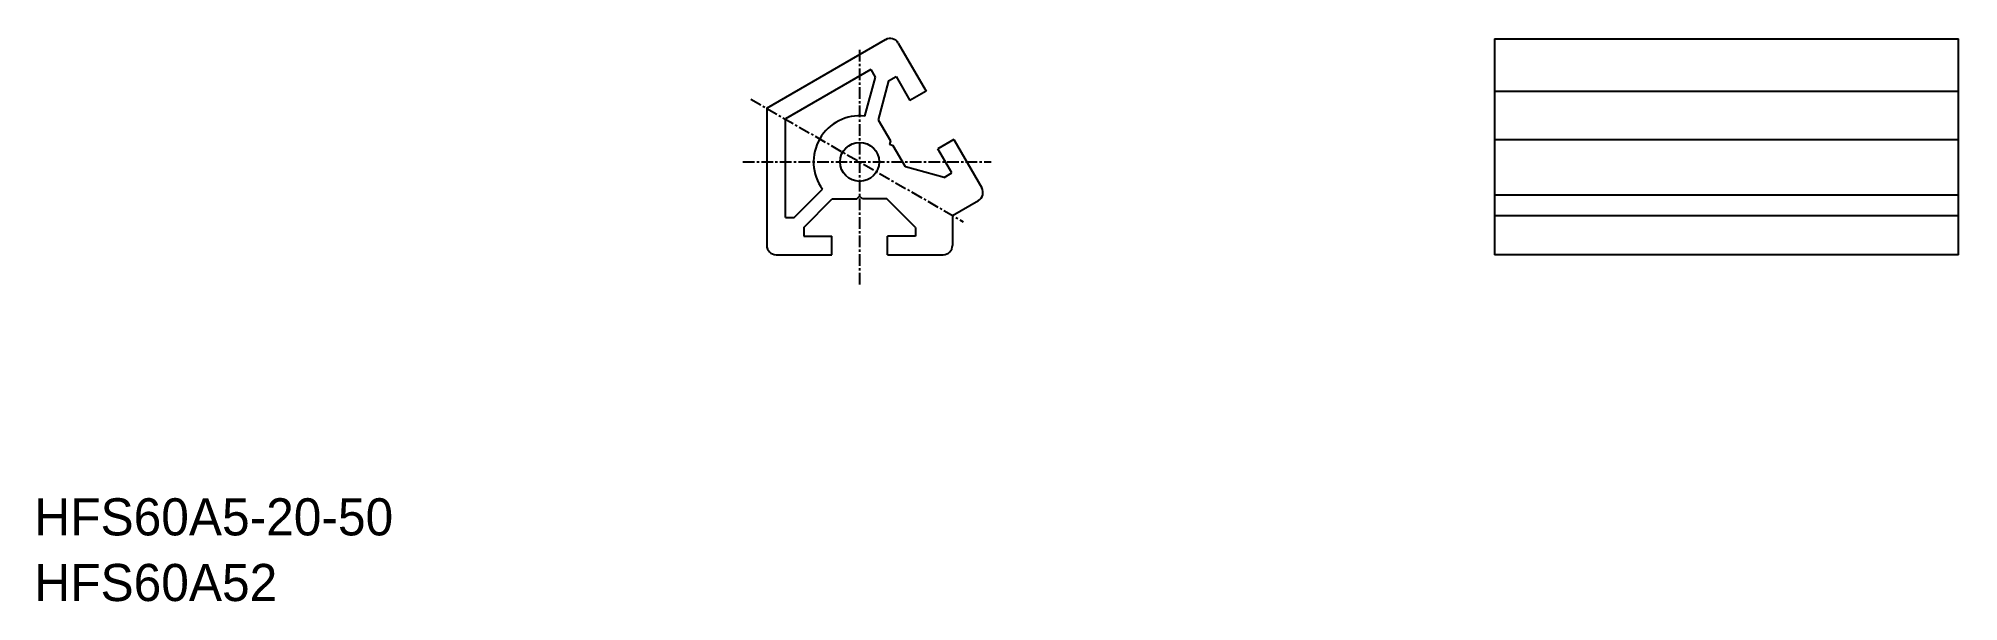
# Model space of a CAD drawing. Extents: x 0 to 207, y 0 to 61.
import ezdxf

# ---------------------------------------------------------------- set-up
doc = ezdxf.new("R2010")
doc.units = 0
doc.linetypes.add('CENTER', pattern=[2, 1.25, -0.25, 0.25, -0.25])
doc.layers.get('0').update_dxf_attribs({"linetype": 'CONTINUOUS'})
doc.layers.add('CENTER', color=1, linetype='CENTER')

msp = doc.modelspace()

# ---------------------------------------------------------------- linework, layer by layer
at = {"color": 7, "linetype": 'CONTINUOUS'}
for p, q in [((78.89, 53.07), (91.68, 60.46)), ((93.05, 60.09), (96.05, 54.9)), ((157.26, 60.56), (157.26, 37.3)), ((157.26, 60.56), (207.26, 60.56)), ((207.26, 37.3), (207.26, 60.56)), ((90.08, 57.23), (80.89, 51.92)), ((90.55, 56.41), (89.43, 52.23)), ((90.08, 57.23), (90.55, 56.41)), ((92, 56.03), (90.88, 51.84)), ((92, 56.03), (92.81, 56.49)), ((92.81, 56.49), (94.31, 53.9)), ((96.05, 54.9), (94.31, 53.9)), ((157.26, 54.9), (207.26, 54.9)), ((78.89, 53.07), (78.89, 38.3)), ((80.89, 41.3), (80.89, 51.92)), ((90.88, 51.84), (92.2, 49.56)), ((99.05, 49.7), (97.31, 48.7)), ((99.05, 49.7), (102.05, 44.5)), ((157.26, 49.7), (207.26, 49.7)), ((92.2, 49.56), (92.09, 49.15)), ((92.5, 49.04), (92.09, 49.15)), ((93.82, 46.75), (92.5, 49.04)), ((98.81, 46.1), (97.31, 48.7)), ((98, 45.63), (93.82, 46.75)), ((98, 45.63), (98.81, 46.1)), ((81.83, 41.3), (84.89, 44.36)), ((88.59, 43.3), (88.89, 43.6)), ((89.19, 43.3), (88.89, 43.6)), ((157.26, 43.75), (207.26, 43.75)), ((82.89, 40.24), (85.95, 43.3)), ((85.95, 43.3), (88.59, 43.3)), ((91.83, 43.3), (89.19, 43.3)), ((94.89, 40.24), (91.83, 43.3)), ((98.89, 41.53), (101.68, 43.14)), ((98.89, 41.53), (98.89, 38.3)), ((157.26, 41.53), (207.26, 41.53)), ((80.89, 41.3), (81.83, 41.3)), ((82.89, 40.24), (82.89, 39.3)), ((82.89, 39.3), (85.89, 39.3)), ((85.89, 37.3), (85.89, 39.3)), ((91.89, 37.3), (91.89, 39.3)), ((94.89, 39.3), (91.89, 39.3)), ((94.89, 40.24), (94.89, 39.3)), ((79.89, 37.3), (85.89, 37.3)), ((91.89, 37.3), (97.89, 37.3)), ((207.26, 37.3), (157.26, 37.3))]:
    msp.add_line(p, q, dxfattribs=at)
msp.add_circle((88.89, 47.3), 2.1, dxfattribs=at)
for centre, radius, start, end in [((92.18, 59.59), 1, 30, 120), ((88.89, 47.3), 4.96, 83.6903, 216.3097), ((101.18, 44), 1, 300, 30), ((79.89, 38.3), 1, 180, 270), ((97.89, 38.3), 1, 270, 0)]:
    msp.add_arc(centre, radius, start, end, dxfattribs=at)
at = {"layer": 'CENTER', "color": 1, "linetype": 'CENTER'}
for p, q in [((88.89, 59.35), (88.89, 34.07)), ((77.17, 54.05), (100.05, 40.85)), ((76.31, 47.3), (103.06, 47.3))]:
    msp.add_line(p, q, dxfattribs=at)

# ---------------------------------------------------------------- texts
at = {"color": 7, "linetype": 'CONTINUOUS'}
for s, p in [('HFS60A5-20-50', (0, 7.07)), ('HFS60A52', (0, 0))]:
    msp.add_text(s, height=4, dxfattribs=at).set_placement(p)

doc.saveas('drawing.dxf')
